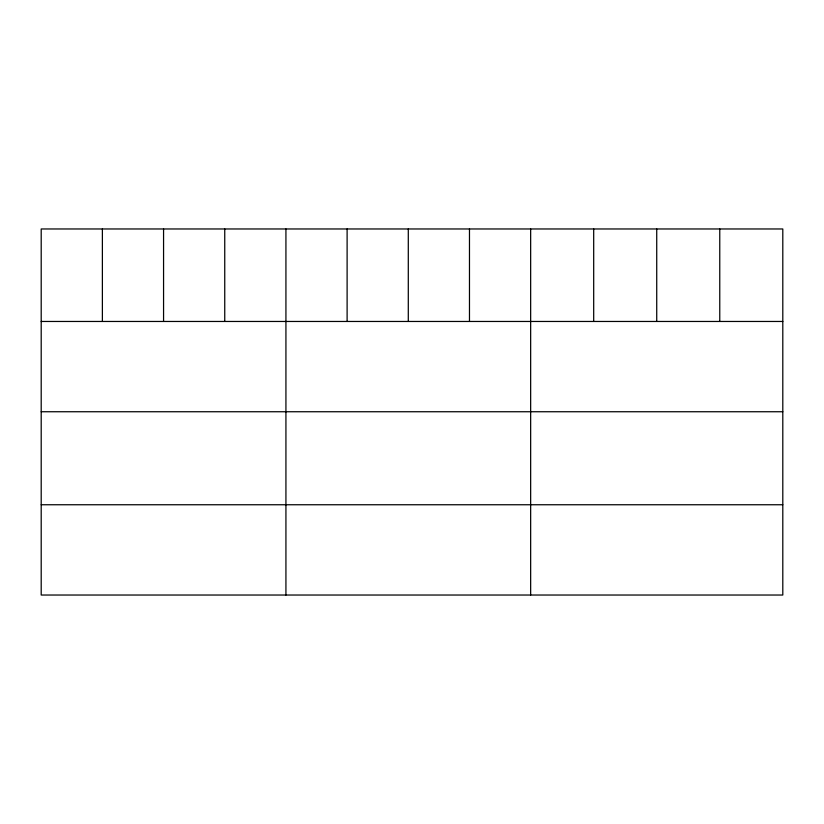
<?xml version="1.0" encoding="UTF-8"?>
<svg xmlns="http://www.w3.org/2000/svg" width="824" height="824" viewBox="0 0 824 824"><rect width="100%" height="100%" fill="white"/><g stroke="black" fill="none" stroke-linecap="round" stroke-linejoin="round"><path stroke-width="1.24" d="M782.8 321.463L782.8 595.031L41.2 595.031L41.2 228.969L782.8 228.969L782.8 321.463L41.2 321.463M41.2 411.743L782.8 411.743M41.2 504.752L782.8 504.752M719.764 228.969L719.764 321.463M656.728 228.969L656.728 321.463M593.692 228.969L593.692 321.463M530.656 228.969L530.656 595.031M469.474 228.969L469.474 321.463M408.292 228.969L408.292 321.463M347.11 228.969L347.11 321.463M285.928 228.969L285.928 595.031M224.746 228.969L224.746 321.463M163.564 228.969L163.564 321.463M102.382 228.969L102.382 321.463"/></g></svg>
